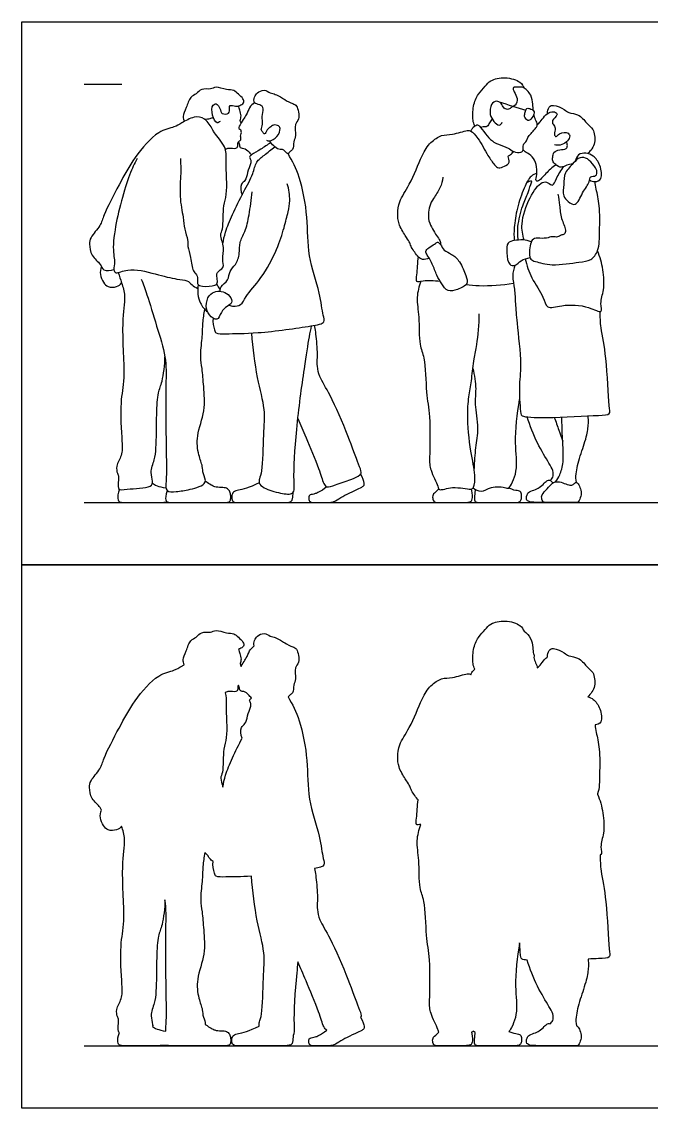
# Model space of a CAD drawing. Header units: millimetres. Extents: x 1 to 7, y 0.3 to 34.9.
# Drawn here: x 1.011 to 3.571, y 30.448 to 34.867 of the extents above; entities that cross this region are included whole.
import ezdxf

# ---------------------------------------------------------------- set-up
doc = ezdxf.new("R2010")
doc.units = ezdxf.units.MM
for name, color, linetype, true_color in [('AG-DIAGRAM', 7, 'Continuous', 0xfecc66), ('AG-GUIDE', 7, 'Continuous', 0xcccccc), ('AG-OUTLINE', 7, 'Continuous', 0x8000ff), ('AG-PEOPLE', 7, 'Continuous', 0x66ccff), ('X-VPRT', 6, 'Continuous', 0xff00ff)]:
    doc.layers.add(name, color=color, linetype=linetype, true_color=true_color)

msp = doc.modelspace()

# ---------------------------------------------------------------- linework, layer by layer
at = {"layer": 'AG-DIAGRAM'}
for points in [[(1.2653, 32.9116), (6.7517, 32.9116)], [(1.2653, 30.7018), (6.7517, 30.7018)]]:
    msp.add_lwpolyline(points, dxfattribs=at)
at = {"layer": 'AG-GUIDE'}
msp.add_lwpolyline([(1.2653, 34.6134), (1.4177, 34.6134)], dxfattribs=at)
at = {"layer": 'AG-OUTLINE'}
for points, knots in [([(3.3425, 32.0073), (3.3515, 32.0077), (3.3752, 32.0168), (3.3654, 32.0753), (3.3405, 32.1109), (3.3211, 32.1196), (3.313, 32.1213), (3.3257, 32.1332), (3.3474, 32.1623), (3.3381, 32.2236), (3.31, 32.2395), (3.2826, 32.2822), (3.2334, 32.2858), (3.219, 32.3011), (3.1747, 32.322), (3.1538, 32.3128), (3.1484, 32.2929), (3.1494, 32.2839), (3.145, 32.2809), (3.1338, 32.2705), (3.1213, 32.2497), (3.1121, 32.2426), (3.1077, 32.2391), (3.1074, 32.2446), (3.1005, 32.2587), (3.0957, 32.2736), (3.094, 32.2817), (3.0955, 32.2856), (3.0963, 32.2899), (3.0931, 32.2944), (3.0918, 32.2957), (3.0908, 32.3042), (3.0893, 32.3261), (3.0862, 32.358), (3.0637, 32.3822), (3.0539, 32.3879), (3.0498, 32.3965), (3.0405, 32.4162), (2.977, 32.4355), (2.9174, 32.422), (2.8957, 32.3946), (2.8653, 32.3633), (2.8453, 32.3159), (2.844, 32.257), (2.8502, 32.241), (2.8532, 32.2333), (2.8496, 32.2305), (2.8414, 32.2219), (2.8396, 32.216), (2.8385, 32.2117), (2.8382, 32.2119), (2.8333, 32.2149), (2.8224, 32.217), (2.7613, 32.1963), (2.7184, 32.1997), (2.67, 32.1666), (2.6365, 32.1121), (2.592, 31.9951), (2.5443, 31.9303), (2.5392, 31.8773), (2.5418, 31.8354), (2.5697, 31.788), (2.589, 31.7629), (2.5924, 31.7435), (2.6123, 31.7146), (2.6225, 31.703), (2.6237, 31.7019), (2.6194, 31.6776), (2.6188, 31.6326), (2.6115, 31.5983), (2.6262, 31.601), (2.6347, 31.6024), (2.6268, 31.5812), (2.6137, 31.5344), (2.6296, 31.4574), (2.6247, 31.3418), (2.6537, 31.2926), (2.6539, 31.1434), (2.6738, 31.0582), (2.67, 30.8849), (2.6692, 30.8367), (2.7029, 30.7762), (2.7058, 30.7598), (2.7073, 30.7573), (2.6985, 30.7464), (2.6826, 30.7373), (2.6811, 30.7201), (2.6874, 30.7018), (2.7083, 30.7018), (2.7773, 30.7018), (2.8256, 30.7018), (2.8373, 30.7059), (2.8432, 30.7116), (2.8452, 30.7342), (2.8402, 30.757), (2.8434, 30.7577), (2.8456, 30.7592), (2.8472, 30.7617), (2.8499, 30.7596), (2.8527, 30.7575), (2.8557, 30.7556), (2.8517, 30.7281), (2.8517, 30.7088), (2.8582, 30.7018), (2.8861, 30.7018), (2.952, 30.7018), (3.0115, 30.7018), (3.0328, 30.7018), (3.0417, 30.7109), (3.045, 30.7251), (3.0424, 30.7462), (3.0289, 30.751), (3.0095, 30.7521), (2.9919, 30.7607), (3.0008, 30.7666), (3.0339, 30.839), (3.0113, 30.945), (3.0267, 31.0628), (3.036, 31.1212), (3.0371, 31.097), (3.0399, 31.0627), (3.0427, 31.0541), (3.0569, 31.0512), (3.0667, 31.0501), (3.0781, 31.014), (3.104, 30.9469), (3.1539, 30.8638), (3.1727, 30.8345), (3.1739, 30.8037), (3.1643, 30.7953), (3.1597, 30.7919), (3.1573, 30.7928), (3.1499, 30.7931), (3.1423, 30.7862), (3.1202, 30.765), (3.102, 30.7553), (3.0732, 30.7454), (3.0652, 30.7335), (3.0627, 30.7204), (3.0644, 30.7118), (3.0748, 30.7018), (3.1323, 30.7018), (3.1466, 30.7018), (3.1503, 30.7018), (3.1694, 30.7018), (3.2406, 30.7018), (3.2659, 30.7018), (3.2739, 30.7018), (3.2868, 30.7276), (3.2866, 30.7515), (3.2761, 30.7763), (3.2697, 30.7829), (3.2669, 30.7837), (3.2666, 30.7837), (3.2653, 30.7954), (3.2628, 30.8201), (3.2818, 30.8934), (3.3087, 30.9665), (3.3171, 31.0225), (3.3153, 31.0443), (3.314, 31.0545), (3.3297, 31.0554), (3.3717, 31.0575), (3.4076, 31.0577), (3.3957, 31.1029), (3.3928, 31.2912), (3.3645, 31.4083), (3.3639, 31.4564), (3.3634, 31.4784), (3.3647, 31.4785), (3.372, 31.4808), (3.361, 31.5165), (3.3823, 31.5672), (3.3771, 31.6504), (3.3628, 31.7011), (3.3526, 31.7257), (3.3528, 31.7263), (3.3606, 31.7484), (3.3607, 31.8087), (3.3636, 31.9062), (3.3474, 31.9749), (3.3443, 31.997), (3.3425, 32.0073)], [0.274933, 0.274933, 0.274933, 0.274933, 0.570228, 0.981925, 1.37139, 1.620344, 1.620344, 1.620344, 2.031393, 2.451634, 2.767703, 3.162438, 3.541142, 3.808248, 4.193725, 4.444887, 4.742068, 4.742068, 4.742068, 4.911212, 5.21492, 5.448191, 5.448191, 5.448191, 5.709413, 5.966316, 5.966316, 5.966316, 6.146716, 6.226275, 6.226275, 6.226275, 6.473855, 6.823494, 7.155798, 7.155798, 7.155798, 7.46023, 7.911833, 8.348946, 8.677087, 9.045991, 9.459422, 9.888789, 10.171827, 10.171827, 10.171827, 10.321243, 10.528141, 10.528141, 10.528141, 10.540739, 10.761178, 11.207279, 11.589537, 11.99989, 12.459461, 13.098672, 13.611952, 14.010765, 14.378638, 14.799523, 15.112658, 15.36303, 15.750822, 15.799418, 15.799418, 15.799418, 16.289141, 16.578466, 16.800117, 16.800117, 16.800117, 17.269603, 17.782677, 18.379739, 18.816389, 19.485412, 20.060126, 20.789227, 21.207371, 21.683885, 21.831096, 21.831096, 21.831096, 21.929814, 22.028533, 22.127252, 22.22597, 22.324689, 22.423407, 22.522126, 22.620844, 22.719563, 22.719563, 22.719563, 22.852785, 22.852785, 22.852785, 22.950323, 22.950323, 22.950323, 23.04861, 23.146897, 23.245184, 23.343471, 23.441758, 23.540046, 23.638333, 23.73662, 23.834907, 23.933194, 24.031482, 24.031482, 24.031482, 24.519183, 25.132164, 25.890778, 25.890778, 25.890778, 26.244041, 26.432861, 26.62868, 26.62868, 26.62868, 27.236041, 27.789661, 28.123613, 28.418896, 28.6532, 28.6532, 28.6532, 28.685772, 28.76431, 28.842848, 28.921386, 28.999924, 29.078462, 29.157, 29.235538, 29.314076, 29.392614, 29.392614, 29.392614, 29.422665, 29.515504, 29.608342, 29.701181, 29.79402, 29.886858, 29.979697, 30.072536, 30.082092, 30.082092, 30.082092, 30.420565, 30.911374, 31.426976, 31.848239, 32.165953, 32.165953, 32.165953, 32.363503, 32.743043, 33.066176, 33.854544, 34.496278, 34.958997, 34.958997, 34.958997, 35.016163, 35.336051, 35.766251, 36.280624, 36.790457, 36.790457, 36.790457, 36.803284, 37.312828, 37.88773, 38.358625, 38.679002, 38.679002, 38.679002, 38.679002]), ([(2.2515, 30.7659), (2.2237, 30.7443), (2.2027, 30.7365), (2.1819, 30.7336), (2.1782, 30.7262), (2.1787, 30.7089), (2.1878, 30.7017), (2.2034, 30.7017), (2.23, 30.7017), (2.2834, 30.7017), (2.306, 30.7219), (2.3446, 30.7411), (2.3871, 30.7605), (2.4022, 30.7692), (2.4053, 30.7755), (2.4005, 30.8007), (2.3895, 30.8183), (2.3908, 30.8203), (2.393, 30.8284), (2.3776, 30.8633), (2.338, 30.9766), (2.2703, 31.1348), (2.2222, 31.2106), (2.2109, 31.2571), (2.2159, 31.3132), (2.2074, 31.3946), (2.2035, 31.4133), (2.2015, 31.4226), (2.2219, 31.4263), (2.2476, 31.4335), (2.2343, 31.4683), (2.2243, 31.5605), (2.1717, 31.707), (2.1769, 31.86), (2.1458, 32.0258), (2.1123, 32.0905), (2.0941, 32.1213), (2.0965, 32.1225), (2.1019, 32.1312), (2.1166, 32.135), (2.1157, 32.1715), (2.1288, 32.1922), (2.1174, 32.2426), (2.1441, 32.2582), (2.1324, 32.3194), (2.1141, 32.3234), (2.0795, 32.3404), (2.0646, 32.3518), (2.0422, 32.3633), (2.0217, 32.3669), (1.9973, 32.3846), (1.9674, 32.3693), (1.9577, 32.3534), (1.9541, 32.3342), (1.9571, 32.3288), (1.9499, 32.3227), (1.9363, 32.3095), (1.925, 32.2782), (1.9146, 32.2643), (1.906, 32.2506), (1.903, 32.2454), (1.9014, 32.2489), (1.8979, 32.2565), (1.9064, 32.2753), (1.8968, 32.2972), (1.8943, 32.3093), (1.8926, 32.3153), (1.8943, 32.3158), (1.9015, 32.3183), (1.9164, 32.3257), (1.9127, 32.3459), (1.8919, 32.3632), (1.874, 32.381), (1.8433, 32.3793), (1.8006, 32.3968), (1.7806, 32.38), (1.741, 32.3887), (1.7228, 32.3619), (1.6944, 32.3533), (1.6812, 32.3076), (1.6644, 32.2734), (1.6697, 32.2584), (1.6722, 32.2519), (1.6686, 32.25), (1.6529, 32.241), (1.6306, 32.2267), (1.5589, 32.2144), (1.4661, 32.1032), (1.41, 32.0009), (1.3433, 31.8738), (1.3342, 31.8294), (1.2897, 31.7816), (1.2853, 31.753), (1.2923, 31.7043), (1.3263, 31.6792), (1.3339, 31.6641), (1.3356, 31.661), (1.3318, 31.651), (1.3276, 31.6291), (1.3418, 31.5968), (1.3609, 31.5765), (1.3988, 31.577), (1.4119, 31.5886), (1.4174, 31.5949), (1.4225, 31.5787), (1.4366, 31.5371), (1.4128, 31.4293), (1.4351, 31.2055), (1.4085, 31.1154), (1.4189, 30.9524), (1.4213, 30.8956), (1.3931, 30.8521), (1.3993, 30.8197), (1.4083, 30.8075), (1.3993, 30.7652), (1.4071, 30.757), (1.4084, 30.7562), (1.4017, 30.7384), (1.4012, 30.7148), (1.4068, 30.7018), (1.4405, 30.7018), (1.4918, 30.7018), (1.5628, 30.7018), (1.6049, 30.7037), (1.6059, 30.7034), (1.6129, 30.7018), (1.6325, 30.7018), (1.7227, 30.7018), (1.8318, 30.7018), (1.8561, 30.7018), (1.8619, 30.7148), (1.8611, 30.7338), (1.8566, 30.7497), (1.8462, 30.7618), (1.8234, 30.7631), (1.7954, 30.7639), (1.7786, 30.7742), (1.7578, 30.7891), (1.7587, 30.7985), (1.7462, 30.8211), (1.7482, 30.8498), (1.7281, 30.8974), (1.7192, 30.976), (1.7601, 31.0741), (1.7508, 31.1713), (1.7462, 31.2464), (1.7354, 31.2949), (1.7462, 31.3704), (1.747, 31.4305), (1.7525, 31.4692), (1.7555, 31.488), (1.7592, 31.484), (1.7631, 31.4803), (1.7672, 31.477), (1.7692, 31.4729), (1.7751, 31.4636), (1.7845, 31.4547), (1.7899, 31.4513), (1.7868, 31.4359), (1.7936, 31.4049), (1.8007, 31.3875), (1.8455, 31.389), (1.9029, 31.3889), (1.9451, 31.3913), (1.9506, 31.3306), (1.9637, 31.2126), (2.0028, 31.0801), (1.992, 30.9824), (1.9916, 30.8335), (1.9779, 30.801), (1.9753, 30.7879), (1.9771, 30.7824), (1.936, 30.761), (1.8805, 30.7502), (1.8684, 30.7436), (1.8634, 30.7219), (1.869, 30.7018), (1.892, 30.7018), (1.952, 30.7018), (2.0597, 30.7018), (2.103, 30.7018), (2.1158, 30.7098), (2.1147, 30.7432), (2.1211, 30.7515), (2.115, 30.8054), (2.1228, 30.9345), (2.1326, 31.0289), (2.1342, 31.0438), (2.1456, 31.0179), (2.1669, 30.9674), (2.2189, 30.844), (2.2366, 30.7821), (2.2459, 30.7675), (2.2515, 30.7659)], [0.002965, 0.002965, 0.002965, 0.002965, 0.09256, 0.185119, 0.277679, 0.370239, 0.462798, 0.555358, 0.647918, 0.740477, 0.833037, 0.925597, 1.018156, 1.110716, 1.203276, 1.289643, 1.289643, 1.289643, 1.409091, 1.74375, 2.379097, 3.147487, 3.682766, 4.059629, 4.496127, 5.00957, 5.315427, 5.315427, 5.315427, 5.66534, 5.960876, 6.509094, 7.225281, 7.943996, 8.678578, 9.271957, 9.271957, 9.271957, 9.432403, 9.647906, 9.969845, 10.26358, 10.646314, 10.942552, 11.358348, 11.600263, 11.948509, 12.205941, 12.484511, 12.74863, 13.048669, 13.357748, 13.616101, 13.875785, 13.875785, 13.875785, 14.180977, 14.503047, 14.775133, 14.943411, 14.943411, 14.943411, 15.135206, 15.384053, 15.658817, 15.907288, 15.907288, 15.907288, 15.983768, 16.227698, 16.459077, 16.757097, 17.036297, 17.350794, 17.725942, 18.002376, 18.343221, 18.64954, 18.945837, 19.332887, 19.685132, 19.945681, 19.945681, 19.945681, 20.040643, 20.383383, 20.85039, 21.524049, 22.174672, 22.844139, 23.237745, 23.67943, 23.986019, 24.373134, 24.774538, 24.887562, 24.887562, 24.887562, 25.211662, 25.544919, 25.83926, 26.173373, 26.459517, 26.459517, 26.459517, 26.883656, 27.488908, 28.337693, 28.921575, 29.636035, 30.072311, 30.466923, 30.774643, 31.003931, 31.391457, 31.453366, 31.453366, 31.453366, 31.620644, 31.787923, 31.955201, 32.12248, 32.289758, 32.289758, 32.289758, 32.311593, 32.429725, 32.547856, 32.665988, 32.78412, 32.902251, 33.020383, 33.138515, 33.256646, 33.374778, 33.49291, 33.611041, 33.611041, 33.611041, 33.897032, 34.212345, 34.613148, 35.117458, 35.704455, 36.27273, 36.762784, 37.16512, 37.65899, 38.108827, 38.542208, 38.542208, 38.542208, 38.675433, 38.675433, 38.675433, 38.800373, 38.970334, 38.970334, 38.970334, 39.362874, 39.586676, 39.944936, 40.488126, 40.488126, 40.488126, 41.262623, 41.921212, 42.505417, 43.195656, 43.527666, 43.760564, 43.760564, 43.760564, 43.921761, 44.082957, 44.244153, 44.405349, 44.566545, 44.727741, 44.888938, 45.050134, 45.21133, 45.21133, 45.21133, 45.579597, 46.407311, 46.563468, 46.563468, 46.563468, 47.091384, 47.757986, 48.21631, 48.460589, 48.460589, 48.460589, 48.460589]), ([(1.9462, 32.1162), (1.9412, 32.1129), (1.9339, 32.1074), (1.9457, 32.0935), (1.941, 32.0781), (1.929, 32.0441), (1.9227, 32.01), (1.8992, 31.9997), (1.9017, 31.9666), (1.9079, 31.9538), (1.894, 31.9273), (1.8669, 31.872), (1.8391, 31.8039), (1.8318, 31.7705), (1.8288, 31.7544), (1.8257, 31.7679), (1.8165, 31.7938), (1.8324, 31.813), (1.8287, 31.915), (1.8494, 31.9516), (1.8404, 32.0843), (1.8435, 32.1235), (1.8392, 32.1382), (1.8439, 32.1406), (1.8533, 32.1466), (1.8824, 32.1386), (1.8916, 32.1519), (1.8891, 32.1641), (1.8927, 32.1686), (1.8933, 32.1692), (1.8942, 32.1662), (1.8969, 32.161), (1.8963, 32.1419), (1.922, 32.145), (1.939, 32.1226), (1.944, 32.1185), (1.9462, 32.1162)], [0.776514, 0.776514, 0.776514, 0.776514, 0.981902, 1.194834, 1.416661, 1.765388, 2.095418, 2.35962, 2.733526, 2.733526, 2.733526, 3.240914, 3.741391, 4.143753, 4.143753, 4.143753, 4.445214, 4.735606, 5.290104, 5.690659, 6.349303, 6.710811, 6.710811, 6.710811, 6.940277, 7.238563, 7.442089, 7.664177, 7.701328, 7.701328, 7.701328, 7.875687, 8.092376, 8.353431, 8.647466, 8.826519, 8.826519, 8.826519, 8.826519]), ([(1.5431, 30.7806), (1.5438, 30.7833), (1.5441, 30.7964), (1.5316, 30.8239), (1.5523, 30.8774), (1.5589, 30.9249), (1.5594, 31.0606), (1.5638, 31.1477), (1.5851, 31.1943), (1.5934, 31.2617), (1.5936, 31.2951), (1.5994, 31.2584), (1.5965, 31.1763), (1.5976, 30.9396), (1.6012, 30.8085), (1.5965, 30.7684), (1.5975, 30.761), (1.5649, 30.7661), (1.5522, 30.7735), (1.5431, 30.7806)], [6.349688, 6.349688, 6.349688, 6.349688, 6.449229, 6.814003, 7.237399, 7.640601, 8.308921, 8.844386, 9.248821, 9.822567, 9.822567, 9.822567, 10.44462, 11.334595, 12.027234, 12.251849, 12.251849, 12.251849, 12.446246, 12.446246, 12.446246, 12.446246])]:
    msp.add_open_spline(points, degree=3, knots=knots, dxfattribs=at)
at = {"layer": 'AG-PEOPLE'}
for points, knots in [([(2.8532, 34.4431), (2.8502, 34.4508), (2.844, 34.4668), (2.8453, 34.5257), (2.8653, 34.5731), (2.8957, 34.6044), (2.9174, 34.6318), (2.977, 34.6453), (3.0405, 34.626), (3.0498, 34.6063), (3.0539, 34.5977)], [0, 0, 0, 0, 0.283038, 0.712404, 1.125836, 1.49474, 1.822881, 2.259993, 2.711597, 3.016029, 3.016029, 3.016029, 3.016029]), ([(1.8179, 34.4618), (1.8143, 34.4593), (1.803, 34.4499), (1.7835, 34.4872), (1.7834, 34.5312), (1.8105, 34.5366), (1.8217, 34.502), (1.824, 34.492), (1.8593, 34.4895), (1.855, 34.5159), (1.8569, 34.5309), (1.8821, 34.5221), (1.8972, 34.526), (1.9164, 34.5355), (1.9127, 34.5557), (1.8919, 34.573), (1.874, 34.5908), (1.8433, 34.5891), (1.8006, 34.6066), (1.7806, 34.5898), (1.741, 34.5985), (1.7228, 34.5717), (1.6944, 34.5631), (1.6812, 34.5174), (1.6644, 34.4832), (1.6697, 34.4682), (1.6722, 34.4617)], [0, 0, 0, 0, 0.208315, 0.548519, 0.916453, 1.150456, 1.474956, 1.657639, 1.947152, 2.211364, 2.40069, 2.667261, 2.904916, 3.148846, 3.380225, 3.678245, 3.957445, 4.271942, 4.64709, 4.923525, 5.264369, 5.570689, 5.866985, 6.254035, 6.60628, 6.866829, 6.866829, 6.866829, 6.866829]), ([(2.0067, 34.3853), (2.0104, 34.3838), (2.019, 34.3794), (2.0532, 34.397), (2.0654, 34.4335), (2.0565, 34.4452), (2.0342, 34.4504), (2.0207, 34.4364), (2.0087, 34.4305), (1.9999, 34.404), (1.9914, 34.4198), (1.9813, 34.4282), (1.9953, 34.4512), (1.9844, 34.4811), (1.9989, 34.5141), (1.9805, 34.5325), (1.952, 34.5325), (1.9575, 34.5629), (1.9674, 34.5791), (1.9973, 34.5944), (2.0217, 34.5767), (2.0422, 34.5731), (2.0646, 34.5616), (2.0795, 34.5502), (2.1141, 34.5332), (2.1324, 34.5292), (2.1441, 34.468), (2.1174, 34.4524), (2.1288, 34.402), (2.1157, 34.3813), (2.1166, 34.3448), (2.1011, 34.3408), (2.0918, 34.3238), (2.0785, 34.3512), (2.055, 34.3448), (2.0356, 34.3627), (2.0234, 34.3752), (2.0184, 34.3826)], [0, 0, 0, 0, 0.19835, 0.539654, 0.880614, 1.079763, 1.337107, 1.578035, 1.797474, 2.052558, 2.241659, 2.438457, 2.708569, 3.02961, 3.355831, 3.621129, 3.892572, 4.169607, 4.42796, 4.737039, 5.037078, 5.301197, 5.579767, 5.837199, 6.185445, 6.42736, 6.843156, 7.139394, 7.522128, 7.815863, 8.137802, 8.353305, 8.552382, 8.814032, 9.076612, 9.359971, 9.657191, 9.657191, 9.657191, 9.657191]), ([(3.0918, 34.5055), (3.0908, 34.514), (3.0893, 34.5359), (3.0861, 34.5693), (3.0514, 34.6046), (3.0304, 34.6002), (3.005, 34.6035), (3.0144, 34.5793), (3.0294, 34.5572), (3.0215, 34.5251), (3.0015, 34.5205), (2.9926, 34.5079), (2.9697, 34.5142), (2.9634, 34.5368), (2.9408, 34.5477), (2.9173, 34.5331), (2.9128, 34.4887), (2.9292, 34.4631), (2.953, 34.4404), (2.9625, 34.4537), (2.9654, 34.4584)], [5.187416, 5.187416, 5.187416, 5.187416, 5.434997, 5.784635, 6.161443, 6.426068, 6.668459, 6.909072, 7.214148, 7.516086, 7.76012, 7.96901, 8.216742, 8.48602, 8.747941, 9.02131, 9.384901, 9.708408, 9.998692, 10.230801, 10.230801, 10.230801, 10.230801]), ([(1.903, 34.4552), (1.9014, 34.4587), (1.8979, 34.4663), (1.9064, 34.4851), (1.8968, 34.507), (1.8943, 34.5191), (1.8926, 34.5251)], [0, 0, 0, 0, 0.1917948, 0.4406416, 0.7154057, 0.9638768, 0.9638768, 0.9638768, 0.9638768]), ([(1.9571, 34.5386), (1.9499, 34.5325), (1.9363, 34.5193), (1.925, 34.488), (1.9125, 34.4713), (1.8956, 34.4434), (1.8917, 34.4322), (1.8995, 34.4288), (1.9026, 34.4283)], [0, 0, 0, 0, 0.305192, 0.627262, 0.899348, 1.225417, 1.401378, 1.579126, 1.579126, 1.579126, 1.579126]), ([(3.1494, 34.4937), (3.1484, 34.5027), (3.1538, 34.5226), (3.1747, 34.5318), (3.219, 34.5109), (3.2334, 34.4956), (3.2826, 34.492), (3.31, 34.4493), (3.3381, 34.4334), (3.3474, 34.3721), (3.3257, 34.343), (3.313, 34.3311)], [0, 0, 0, 0, 0.297181, 0.548343, 0.93382, 1.200926, 1.57963, 1.974364, 2.290433, 2.710675, 3.121723, 3.121723, 3.121723, 3.121723]), ([(1.6565, 34.3113), (1.6573, 34.2908), (1.6597, 34.2494), (1.6504, 34.1574), (1.6686, 34.0733), (1.672, 34.0256), (1.6878, 33.9804), (1.6849, 33.9529), (1.7007, 33.9095), (1.7039, 33.8521), (1.7247, 33.8407), (1.728, 33.8148), (1.7235, 33.7979), (1.7476, 33.7886), (1.7972, 33.7922), (1.8081, 33.8039), (1.806, 33.8253), (1.8013, 33.8507), (1.8383, 33.8655), (1.8238, 33.9032), (1.8381, 33.9481), (1.815, 34.0017), (1.8324, 34.0228), (1.8287, 34.1248), (1.8494, 34.1614), (1.8399, 34.3018), (1.8459, 34.3555), (1.7936, 34.4153), (1.788, 34.4285), (1.7576, 34.4794), (1.7117, 34.4836), (1.6611, 34.456), (1.6306, 34.4365), (1.5589, 34.4242), (1.4661, 34.313), (1.41, 34.2107), (1.3433, 34.0836), (1.3342, 34.0392), (1.2897, 33.9914), (1.2853, 33.9628), (1.2923, 33.9141), (1.3332, 33.8838), (1.3403, 33.8522), (1.3734, 33.8541), (1.3858, 33.8592)], [0, 0, 0, 0, 0.44871, 1.000731, 1.531277, 1.931277, 2.315345, 2.611032, 3.003186, 3.427792, 3.687433, 3.968423, 4.186083, 4.453251, 4.857053, 5.065362, 5.323719, 5.59661, 5.911249, 6.239374, 6.637458, 7.048935, 7.339327, 7.893825, 8.29438, 8.953024, 9.397253, 9.873965, 10.111642, 10.527187, 10.901093, 11.327298, 11.670038, 12.137046, 12.810704, 13.461327, 14.130794, 14.5244, 14.966086, 15.272674, 15.659789, 16.061193, 16.359053, 16.721466, 16.721466, 16.721466, 16.721466]), ([(1.7543, 34.4716), (1.7619, 34.4712), (1.7774, 34.473), (1.786, 34.4765), (1.7902, 34.4784)], [0, 0, 0, 0, 0.2749475, 0.487794, 0.487794, 0.487794, 0.487794]), ([(2.8385, 34.4215), (2.8396, 34.4258), (2.8421, 34.4338), (2.8619, 34.4519), (2.8747, 34.4423), (2.8968, 34.4107), (2.924, 34.3807), (2.9484, 34.368), (2.9912, 34.3559), (3.0092, 34.3371), (3.0417, 34.3339), (3.0535, 34.3461), (3.0468, 34.368), (3.0661, 34.3818), (3.0671, 34.3968), (3.0835, 34.4133), (3.0939, 34.4254), (3.1051, 34.438), (3.1099, 34.4493), (3.1005, 34.4685), (3.0957, 34.4834), (3.094, 34.4915)], [0, 0, 0, 0, 0.206898, 0.479821, 0.679258, 1.035125, 1.398432, 1.699318, 2.071184, 2.365941, 2.673339, 2.882573, 3.134969, 3.393068, 3.607884, 3.876026, 4.110459, 4.340021, 4.528643, 4.789866, 5.046768, 5.046768, 5.046768, 5.046768]), ([(3.061, 34.5078), (3.0595, 34.503), (3.0564, 34.491), (3.0548, 34.4785), (3.0689, 34.4623), (3.0838, 34.4706), (3.0947, 34.4909), (3.0967, 34.5023), (3.083, 34.5133), (3.0643, 34.5173), (3.062, 34.5112), (3.061, 34.5078)], [0, 0, 0, 0, 0.235583, 0.438572, 0.675698, 0.888701, 1.16229, 1.342689, 1.573509, 1.806892, 1.970779, 1.970779, 1.970779, 1.970779]), ([(3.1077, 34.4489), (3.1121, 34.4524), (3.1213, 34.4595), (3.1361, 34.4842), (3.1585, 34.5017), (3.183, 34.5015), (3.1933, 34.4865), (3.1654, 34.4666), (3.1708, 34.4496), (3.1857, 34.4352), (3.1729, 34.4103), (3.1861, 34.395), (3.1962, 34.4172), (3.2365, 34.419), (3.2425, 34.3968), (3.2271, 34.3765), (3.2014, 34.3634), (3.1852, 34.3645), (3.1776, 34.3662)], [0, 0, 0, 0, 0.23327, 0.536978, 0.83981, 1.106949, 1.302455, 1.608491, 1.828393, 2.072133, 2.357102, 2.552458, 2.794712, 3.128974, 3.361709, 3.639943, 3.942337, 4.21726, 4.21726, 4.21726, 4.21726]), ([(2.9246, 34.4713), (2.9208, 34.4666), (2.9128, 34.458), (2.9054, 34.4381), (2.8873, 34.44), (2.8806, 34.4382), (2.8771, 34.4376)], [0, 0, 0, 0, 0.2434735, 0.4893556, 0.713682, 0.8996148, 0.8996148, 0.8996148, 0.8996148]), ([(1.8392, 34.348), (1.8439, 34.3504), (1.8533, 34.3564), (1.8824, 34.3484), (1.8916, 34.3617), (1.8881, 34.3787), (1.9063, 34.3859), (1.8994, 34.4026), (1.9058, 34.4128), (1.9041, 34.4234), (1.9026, 34.4283)], [0, 0, 0, 0, 0.229466, 0.527751, 0.731278, 0.953366, 1.174071, 1.391133, 1.585155, 1.808703, 1.808703, 1.808703, 1.808703]), ([(2.6678, 33.9059), (2.6598, 33.9015), (2.6392, 33.897), (2.6192, 33.9143), (2.5924, 33.9533), (2.589, 33.9727), (2.5697, 33.9978), (2.5418, 34.0452), (2.5392, 34.0871), (2.5443, 34.1401), (2.592, 34.2049), (2.6365, 34.3219), (2.67, 34.3764), (2.7184, 34.4095), (2.7613, 34.4061), (2.8224, 34.4268), (2.8389, 34.4237), (2.8708, 34.3929), (2.9048, 34.3236), (2.9318, 34.2871), (2.9501, 34.2685), (2.9734, 34.2802), (3.0013, 34.2922), (2.9842, 34.3208), (3.0007, 34.3263), (3.0079, 34.3353), (3.0121, 34.3395)], [0, 0, 0, 0, 0.296999, 0.585028, 0.972819, 1.223191, 1.536327, 1.957211, 2.325084, 2.723897, 3.237177, 3.876389, 4.33596, 4.746313, 5.128571, 5.574672, 5.795111, 6.158354, 6.669327, 7.057555, 7.319343, 7.599231, 7.884352, 8.159983, 8.36189, 8.602655, 8.602655, 8.602655, 8.602655]), ([(1.8288, 33.9642), (1.8318, 33.9803), (1.8391, 34.0137), (1.8683, 34.0852), (1.9122, 34.1739), (1.9533, 34.2458), (1.9615, 34.2985), (1.999, 34.3247), (2.0259, 34.3479), (2.0407, 34.3582)], [0, 0, 0, 0, 0.402362, 0.90284, 1.481933, 2.00439, 2.40571, 2.779904, 3.201288, 3.201288, 3.201288, 3.201288]), ([(1.8933, 34.379), (1.8942, 34.376), (1.8969, 34.3708), (1.8963, 34.3517), (1.922, 34.3548), (1.939, 34.3324), (1.944, 34.3283), (1.9462, 34.326)], [0, 0, 0, 0, 0.174359, 0.391049, 0.652103, 0.946138, 1.125191, 1.125191, 1.125191, 1.125191]), ([(2.0234, 34.376), (2.0103, 34.3666), (1.9852, 34.3492), (1.9477, 34.3276), (1.9339, 34.3172), (1.9457, 34.3033), (1.941, 34.2879), (1.929, 34.2539), (1.9227, 34.2198), (1.8992, 34.2095), (1.9017, 34.1764), (1.9079, 34.1636)], [0, 0, 0, 0, 0.39832, 0.776514, 0.981902, 1.194834, 1.416661, 1.765388, 2.095418, 2.35962, 2.733526, 2.733526, 2.733526, 2.733526]), ([(3.184, 34.285), (3.176, 34.2799), (3.1604, 34.2703), (3.1268, 34.2308), (3.1107, 34.2173), (3.0992, 34.22), (3.1083, 34.2487), (3.105, 34.2865), (3.0908, 34.3207), (3.0618, 34.3346), (3.0543, 34.343), (3.0505, 34.3468)], [0, 0, 0, 0, 0.303644, 0.71455, 0.968909, 1.113817, 1.400807, 1.762651, 2.103116, 2.415818, 2.644972, 2.644972, 2.644972, 2.644972]), ([(3.2507, 34.2878), (3.2431, 34.2873), (3.2276, 34.2866), (3.2054, 34.2701), (3.1819, 34.2853), (3.1684, 34.3005), (3.1704, 34.317), (3.1726, 34.3378), (3.1982, 34.3482), (3.2269, 34.3474), (3.2314, 34.3644), (3.2287, 34.3742), (3.2261, 34.3784)], [0, 0, 0, 0, 0.272558, 0.55429, 0.838716, 1.08947, 1.314424, 1.560647, 1.850076, 2.142841, 2.353513, 2.572729, 2.572729, 2.572729, 2.572729]), ([(1.4809, 34.3113), (1.4693, 34.2889), (1.445, 34.2462), (1.3841, 34.0255), (1.382, 33.9241), (1.3918, 33.8926), (1.3822, 33.8598), (1.395, 33.8391), (1.4474, 33.8693), (1.5544, 33.8418), (1.6386, 33.8186), (1.6838, 33.8183), (1.7029, 33.7962), (1.717, 33.7872), (1.7273, 33.7821)], [0, 0, 0, 0, 0.498022, 1.364278, 1.939582, 2.253699, 2.577525, 2.802936, 3.20434, 3.812429, 4.357772, 4.724519, 5.018762, 5.304414, 5.304414, 5.304414, 5.304414]), ([(1.7899, 33.6611), (1.7868, 33.6457), (1.7936, 33.6147), (1.8007, 33.5973), (1.8499, 33.5989), (1.9736, 33.5985), (2.1761, 33.627), (2.2485, 33.641), (2.2343, 33.6781), (2.2243, 33.7703), (2.1717, 33.9168), (2.1769, 34.0698), (2.1458, 34.2356), (2.1123, 34.3003), (2.0941, 34.3311)], [0, 0, 0, 0, 0.392539, 0.616342, 0.974602, 1.629178, 2.471438, 2.901211, 3.196747, 3.744965, 4.461152, 5.179867, 5.914449, 6.507828, 6.507828, 6.507828, 6.507828]), ([(3.3495, 34.2616), (3.3511, 34.2542), (3.3493, 34.2359), (3.3204, 34.2418), (3.3217, 34.2115), (3.2899, 34.175), (3.2676, 34.1126), (3.2318, 34.136), (3.2096, 34.1579), (3.2165, 34.2062), (3.2161, 34.255), (3.2544, 34.2903), (3.2791, 34.3194), (3.3144, 34.3125), (3.3375, 34.2829), (3.3478, 34.2697), (3.3495, 34.2616)], [0, 0, 0, 0, 0.259558, 0.512988, 0.779102, 1.190566, 1.612395, 1.925072, 2.237064, 2.622485, 3.01734, 3.420121, 3.759975, 4.07337, 4.419064, 4.700211, 4.700211, 4.700211, 4.700211]), ([(3.3202, 34.2237), (3.3267, 34.2195), (3.3422, 34.2139), (3.3752, 34.2266), (3.3654, 34.2851), (3.3387, 34.3232), (3.3068, 34.3347), (3.2725, 34.3307), (3.2639, 34.3095), (3.2623, 34.2998)], [0, 0, 0, 0, 0.274933, 0.570228, 0.981925, 1.37139, 1.6938, 2.008467, 2.317794, 2.317794, 2.317794, 2.317794]), ([(3.0546, 33.9792), (3.0484, 34.0006), (3.0382, 34.0467), (3.0721, 34.1504), (3.122, 34.2195), (3.151, 34.2152), (3.1728, 34.194), (3.1848, 34.2348), (3.2057, 34.2624), (3.2161, 34.2785)], [0, 0, 0, 0, 0.466093, 1.065999, 1.571165, 1.848308, 2.107286, 2.424283, 2.856762, 2.856762, 2.856762, 2.856762]), ([(1.854, 33.7142), (1.86, 33.7119), (1.8725, 33.7087), (1.9061, 33.7126), (1.9224, 33.7549), (1.9901, 33.8252), (2.0502, 33.9391), (2.0777, 34.0265), (2.0949, 34.0943), (2.1039, 34.1397), (2.098, 34.1865), (2.0912, 34.2084)], [0, 0, 0, 0, 0.251996, 0.558802, 0.921605, 1.487346, 2.144044, 2.697556, 3.166065, 3.555511, 4.030411, 4.030411, 4.030411, 4.030411]), ([(2.7238, 34.2345), (2.7217, 34.2198), (2.7151, 34.1906), (2.6856, 34.1496), (2.6683, 34.1187), (2.6637, 34.0831), (2.6663, 34.0469), (2.7007, 33.9924), (2.7139, 33.9756), (2.7146, 33.9651), (2.7144, 33.9606)], [0, 0, 0, 0, 0.380478, 0.782462, 1.121144, 1.451328, 1.799241, 2.252985, 2.51491, 2.725091, 2.725091, 2.725091, 2.725091]), ([(3.1061, 34.2507), (3.0977, 34.2479), (3.0785, 34.2412), (3.0519, 34.1885), (3.0246, 34.1104), (3.0124, 34.0311), (3.0128, 33.9949), (3.0138, 33.9773)], [0, 0, 0, 0, 0.292671, 0.715753, 1.245555, 1.754356, 2.168808, 2.168808, 2.168808, 2.168808]), ([(3.0306, 33.9795), (3.0284, 33.9976), (3.0254, 34.0338), (3.0464, 34.1207), (3.0697, 34.1688), (3.083, 34.2112), (3.0871, 34.222), (3.0698, 34.2162), (3.0643, 34.2117)], [0, 0, 0, 0, 0.421817, 0.952607, 1.387851, 1.759904, 1.892041, 2.154576, 2.154576, 2.154576, 2.154576]), ([(3.1916, 34.1654), (3.194, 34.1507), (3.1999, 34.1212), (3.2016, 34.0675), (3.2271, 34.0229), (3.2187, 34.0008), (3.2043, 34.0009), (3.1911, 33.9882), (3.1679, 33.996), (3.1453, 33.9844), (3.1093, 33.9874), (3.0813, 33.9852), (3.074, 33.926), (3.0789, 33.8996), (3.1029, 33.8907), (3.1704, 33.8717), (3.2754, 33.8904), (3.3271, 33.8944), (3.3606, 33.9377), (3.3607, 34.0185), (3.3636, 34.116), (3.3474, 34.1847), (3.3443, 34.2068), (3.3425, 34.2171)], [0, 0, 0, 0, 0.380711, 0.801843, 1.203529, 1.444087, 1.643658, 1.873775, 2.138432, 2.42248, 2.763472, 3.035259, 3.454874, 3.740762, 4.001308, 4.476372, 5.070995, 5.471392, 5.857378, 6.366922, 6.941824, 7.412719, 7.733096, 7.733096, 7.733096, 7.733096]), ([(1.8169, 33.7713), (1.8179, 33.7772), (1.8186, 33.7909), (1.8546, 33.8153), (1.8532, 33.854), (1.884, 33.8786), (1.8994, 33.9251), (1.8944, 33.9713), (1.9232, 34.0146), (1.9364, 34.083), (1.946, 34.1442), (1.9481, 34.1758)], [0, 0, 0, 0, 0.243826, 0.601739, 0.940495, 1.286784, 1.680798, 2.06404, 2.463514, 2.940376, 3.498619, 3.498619, 3.498619, 3.498619]), ([(2.7144, 33.9606), (2.711, 33.9656), (2.7036, 33.9732), (2.6937, 33.9653), (2.6489, 33.9388), (2.6586, 33.9203), (2.6835, 33.8816), (2.6974, 33.8364), (2.7188, 33.8019), (2.7423, 33.7666), (2.7831, 33.7771), (2.8303, 33.7992), (2.8168, 33.8366), (2.7948, 33.8923), (2.762, 33.9229), (2.7271, 33.9352), (2.7191, 33.9537), (2.7144, 33.9606)], [0, 0, 0, 0, 0.216847, 0.407366, 0.800352, 1.023541, 1.408492, 1.805913, 2.172663, 2.516847, 2.871492, 3.254069, 3.577343, 4.022293, 4.402723, 4.738271, 5.031357, 5.031357, 5.031357, 5.031357]), ([(3.0833, 33.9718), (3.0724, 33.976), (3.0492, 33.9819), (3.0149, 33.978), (2.9822, 33.9711), (2.9833, 33.9267), (2.9889, 33.8764), (3.0205, 33.8727), (3.0407, 33.8991), (3.0658, 33.9057), (3.0784, 33.9079)], [0, 0, 0, 0, 0.337746, 0.676111, 0.972641, 1.334387, 1.726758, 1.994762, 2.311418, 2.663297, 2.663297, 2.663297, 2.663297]), ([(2.6237, 33.9117), (2.6194, 33.8874), (2.6188, 33.8424), (2.611, 33.8055), (2.645, 33.8166), (2.6865, 33.8148), (2.7125, 33.8123)], [0, 0, 0, 0, 0.489723, 0.779048, 1.075985, 1.489236, 1.489236, 1.489236, 1.489236]), ([(3.0587, 33.9031), (3.0654, 33.8765), (3.0799, 33.8241), (3.1346, 33.7531), (3.1433, 33.6954), (3.2123, 33.7184), (3.3102, 33.7145), (3.3768, 33.6749), (3.361, 33.7263), (3.3823, 33.777), (3.3771, 33.8602), (3.3628, 33.9109), (3.3526, 33.9355)], [0, 0, 0, 0, 0.517007, 1.058222, 1.43432, 1.866206, 2.460407, 2.87356, 3.193448, 3.623648, 4.138021, 4.647854, 4.647854, 4.647854, 4.647854]), ([(1.3356, 33.8708), (1.3318, 33.8608), (1.3276, 33.8389), (1.3418, 33.8066), (1.3609, 33.7863), (1.3988, 33.7868), (1.4119, 33.7984), (1.4174, 33.8047)], [0, 0, 0, 0, 0.3241, 0.657357, 0.951698, 1.28581, 1.571954, 1.571954, 1.571954, 1.571954]), ([(3.0162, 33.8763), (3.0117, 33.8623), (3.0046, 33.8326), (3.0164, 33.7794), (3.0186, 33.718), (3.0247, 33.6412), (3.0453, 33.4688), (3.0313, 33.3875), (3.0391, 33.2752), (3.0441, 33.2596), (3.1539, 33.254), (3.3465, 33.2671), (3.4076, 33.2675), (3.3957, 33.3127), (3.3928, 33.501), (3.3645, 33.6181), (3.3639, 33.6662), (3.3634, 33.6882)], [0, 0, 0, 0, 0.377963, 0.794426, 1.231512, 1.741722, 2.480289, 3.041211, 3.619261, 3.80808, 4.376103, 5.204542, 5.584082, 5.907215, 6.695583, 7.337317, 7.800036, 7.800036, 7.800036, 7.800036]), ([(1.4031, 33.847), (1.4085, 33.8331), (1.4173, 33.804), (1.4366, 33.7469), (1.4128, 33.6391), (1.4351, 33.4153), (1.4085, 33.3252), (1.4189, 33.1622), (1.4213, 33.1054), (1.3931, 33.0619), (1.3993, 33.0295), (1.4083, 33.0173), (1.3957, 32.9581), (1.4404, 32.9684), (1.5391, 32.969), (1.5466, 33.0007), (1.5316, 33.0337), (1.5523, 33.0872), (1.5589, 33.1347), (1.5594, 33.2704), (1.5638, 33.3575), (1.5851, 33.4041), (1.5934, 33.4715), (1.5936, 33.5049)], [0, 0, 0, 0, 0.382785, 0.806924, 1.412177, 2.260961, 2.844843, 3.559304, 3.995579, 4.390191, 4.697911, 4.927199, 5.314725, 5.648292, 6.172302, 6.449229, 6.814003, 7.237399, 7.640601, 8.308921, 8.844386, 9.248821, 9.822567, 9.822567, 9.822567, 9.822567]), ([(1.4976, 33.8201), (1.5056, 33.7992), (1.5222, 33.7564), (1.5596, 33.6273), (1.6007, 33.5035), (1.5965, 33.3861), (1.5976, 33.1494), (1.6015, 33.0087), (1.5928, 32.9531), (1.6445, 32.9564), (1.6918, 32.9627), (1.7719, 32.986), (1.7461, 33.0294), (1.7482, 33.0596), (1.7281, 33.1072), (1.7192, 33.1858), (1.7601, 33.2839), (1.7508, 33.3811), (1.7462, 33.4562), (1.7354, 33.5047), (1.7462, 33.5802), (1.747, 33.6403), (1.7525, 33.679), (1.7555, 33.6978)], [0, 0, 0, 0, 0.469809, 1.131636, 1.781739, 2.403793, 3.293767, 3.986406, 4.34437, 4.696938, 5.129399, 5.597133, 5.938088, 6.253401, 6.654204, 7.158514, 7.745511, 8.313786, 8.80384, 9.206176, 9.700046, 10.149883, 10.583264, 10.583264, 10.583264, 10.583264]), ([(2.6347, 33.8122), (2.6268, 33.791), (2.6137, 33.7442), (2.6296, 33.6672), (2.6247, 33.5516), (2.6537, 33.5024), (2.6539, 33.3532), (2.6738, 33.268), (2.67, 33.0947), (2.6692, 33.0465), (2.7055, 32.9814), (2.7068, 32.9565), (2.7649, 32.9817), (2.8362, 32.9616), (2.852, 32.9731), (2.8574, 33.0295), (2.8347, 33.1203), (2.8211, 33.2679), (2.8298, 33.3489), (2.8422, 33.4146), (2.849, 33.4982), (2.8641, 33.554), (2.8714, 33.6377), (2.8719, 33.6793)], [0, 0, 0, 0, 0.469486, 0.98256, 1.579621, 2.016272, 2.685294, 3.260009, 3.989109, 4.407254, 4.883768, 5.110398, 5.527841, 6.016421, 6.228674, 6.626615, 7.194354, 7.890227, 8.403301, 8.86784, 9.378813, 9.820766, 10.457113, 10.457113, 10.457113, 10.457113]), ([(1.7294, 33.7973), (1.7269, 33.7848), (1.726, 33.7586), (1.735, 33.7216), (1.7552, 33.6966), (1.7672, 33.6868)], [0, 0, 0, 0, 0.354213, 0.704956, 1.0963, 1.0963, 1.0963, 1.0963]), ([(1.8012, 33.7701), (1.7911, 33.7678), (1.7693, 33.7563), (1.7579, 33.7098), (1.7697, 33.6748), (1.8091, 33.645), (1.8209, 33.6882), (1.8449, 33.7101), (1.8704, 33.7224), (1.8589, 33.755), (1.8306, 33.7712), (1.8108, 33.7723), (1.8012, 33.7701)], [0, 0, 0, 0, 0.324172, 0.703442, 1.057968, 1.396217, 1.725404, 2.062656, 2.33881, 2.638804, 2.962352, 3.269661, 3.269661, 3.269661, 3.269661]), ([(1.8031, 33.7994), (1.805, 33.7973), (1.8086, 33.7931), (1.8152, 33.7824), (1.8177, 33.7767)], [0, 0, 0, 0, 0.165836, 0.4136786, 0.4136786, 0.4136786, 0.4136786]), ([(2.8184, 33.7987), (2.8357, 33.7966), (2.8988, 33.7907), (2.9647, 33.7965), (3.0109, 33.8042)], [2.0297807, 2.0297807, 2.0297807, 2.0297807, 2.2882667, 2.9631953, 2.9631953, 2.9631953, 2.9631953]), ([(1.9451, 33.6011), (1.9506, 33.5404), (1.9637, 33.4224), (2.0028, 33.2899), (1.992, 33.1922), (1.9916, 33.0433), (1.9779, 33.0108), (1.9739, 32.9905), (1.9981, 32.9667), (2.0609, 32.9493), (2.1236, 32.9407), (2.1148, 33.0118), (2.1271, 33.2157), (2.1584, 33.4455), (2.18, 33.5825), (2.1869, 33.6154), (2.19, 33.6304)], [0, 0, 0, 0, 0.774497, 1.433086, 2.01729, 2.70753, 3.03954, 3.272438, 3.58087, 4.059755, 4.458695, 4.863189, 5.690904, 6.594701, 7.250616, 7.638863, 7.638863, 7.638863, 7.638863]), ([(2.1342, 33.2536), (2.1456, 33.2277), (2.1669, 33.1772), (2.2189, 33.0538), (2.2366, 32.9918), (2.2505, 32.9701), (2.2898, 32.9852), (2.3478, 33.0028), (2.3867, 33.0218), (2.3941, 33.0357), (2.3776, 33.0731), (2.338, 33.1864), (2.2703, 33.3446), (2.2222, 33.4204), (2.2109, 33.4669), (2.2159, 33.523), (2.2074, 33.6044), (2.2035, 33.6231), (2.2015, 33.6324)], [0, 0, 0, 0, 0.527916, 1.194518, 1.652842, 1.898305, 2.243402, 2.709802, 3.076972, 3.273217, 3.607876, 4.243224, 5.011613, 5.546893, 5.923755, 6.360253, 6.873696, 7.179554, 7.179554, 7.179554, 7.179554]), ([(2.8457, 33.4571), (2.852, 33.43), (2.861, 33.3733), (2.8508, 33.3113), (2.8719, 33.2136), (2.8543, 33.1358), (2.8521, 33.0782), (2.8506, 33.0498)], [0, 0, 0, 0, 0.520611, 0.975345, 1.533601, 2.045806, 2.571256, 2.571256, 2.571256, 2.571256]), ([(2.8472, 32.9715), (2.8563, 32.9643), (2.881, 32.9493), (2.9175, 32.9801), (2.9797, 32.9747), (2.9947, 32.9631), (3.034, 33.0486), (3.0113, 33.1548), (3.0267, 33.2726), (3.036, 33.331)], [0, 0, 0, 0, 0.334814, 0.715337, 1.153499, 1.348577, 1.839562, 2.452543, 3.211158, 3.211158, 3.211158, 3.211158]), ([(3.1597, 33.0017), (3.1643, 33.0051), (3.1739, 33.0135), (3.1727, 33.0443), (3.1539, 33.0736), (3.104, 33.1567), (3.0781, 33.2238), (3.0667, 33.2599)], [0, 0, 0, 0, 0.234304, 0.529587, 0.863539, 1.417159, 2.02452, 2.02452, 2.02452, 2.02452]), ([(3.1769, 33.2581), (3.1832, 33.2407), (3.1955, 33.2059), (3.2059, 33.1763), (3.211, 33.1615)], [0, 0, 0, 0, 0.4240253, 0.8144104, 0.8144104, 0.8144104, 0.8144104]), ([(3.1821, 32.996), (3.1887, 33.0046), (3.2013, 33.0241), (3.2171, 33.0796), (3.2094, 33.1719), (3.2085, 33.2296), (3.207, 33.2591)], [0, 0, 0, 0, 0.325753, 0.749723, 1.298243, 1.834958, 1.834958, 1.834958, 1.834958]), ([(3.2666, 32.9935), (3.2653, 33.0052), (3.2628, 33.0299), (3.2818, 33.1032), (3.3087, 33.1763), (3.3171, 33.2323), (3.3153, 33.2541), (3.314, 33.2643)], [0, 0, 0, 0, 0.338473, 0.829282, 1.344884, 1.766147, 2.083861, 2.083861, 2.083861, 2.083861]), ([(2.2515, 32.9757), (2.2237, 32.9541), (2.2027, 32.9463), (2.1819, 32.9434), (2.1782, 32.936), (2.1787, 32.9187), (2.1878, 32.9115), (2.2034, 32.9115), (2.23, 32.9115), (2.2834, 32.9115), (2.306, 32.9317), (2.3446, 32.9509), (2.3871, 32.9703), (2.4022, 32.979), (2.4053, 32.9853), (2.4005, 33.0105), (2.3895, 33.0281)], [0.002965, 0.002965, 0.002965, 0.002965, 0.09256, 0.185119, 0.277679, 0.370239, 0.462798, 0.555358, 0.647918, 0.740477, 0.833037, 0.925597, 1.018156, 1.110716, 1.203276, 1.289643, 1.289643, 1.289643, 1.289643])]:
    msp.add_open_spline(points, degree=3, knots=knots, dxfattribs=at)
for points in [[(2.9528, 34.5411), (2.9888, 34.53), (3.0249, 34.5189), (3.061, 34.5078)], [(1.5431, 32.9904), (1.5522, 32.9833), (1.5649, 32.9759), (1.5975, 32.9708)], [(1.6028, 32.9599), (1.5963, 32.9397), (1.5944, 32.9186), (1.6056, 32.9116), (1.6325, 32.9116), (1.7227, 32.9116), (1.8318, 32.9116), (1.8561, 32.9116), (1.8619, 32.9246), (1.8611, 32.9436), (1.8566, 32.9595), (1.8462, 32.9716), (1.8234, 32.9729), (1.7954, 32.9737), (1.7786, 32.984), (1.7578, 32.9989)], [(1.9771, 32.9922), (1.936, 32.9708), (1.8805, 32.96), (1.8684, 32.9534), (1.8634, 32.9317), (1.869, 32.9116), (1.892, 32.9116), (1.952, 32.9116), (2.0597, 32.9116), (2.103, 32.9116), (2.1158, 32.9196), (2.1147, 32.953)], [(2.8557, 32.9654), (2.8517, 32.9379), (2.8517, 32.9186), (2.8582, 32.9116), (2.8861, 32.9116), (2.952, 32.9116), (3.0115, 32.9116), (3.0328, 32.9116), (3.0417, 32.9207), (3.045, 32.9349), (3.0424, 32.956), (3.0289, 32.9608), (3.0095, 32.9619), (2.9919, 32.9705)], [(3.1466, 32.9116), (3.1323, 32.9116), (3.0748, 32.9116), (3.0644, 32.9216), (3.0627, 32.9302), (3.0652, 32.9433), (3.0732, 32.9552), (3.102, 32.9651), (3.1202, 32.9748), (3.1423, 32.996), (3.1517, 33.0046), (3.164, 33.0017), (3.171, 32.9916)], [(3.2354, 32.9832), (3.2285, 32.9849), (3.2113, 32.9933), (3.1847, 32.9982), (3.1692, 32.9922), (3.1571, 32.9769), (3.1262, 32.9458), (3.1245, 32.9307), (3.1302, 32.9116), (3.1487, 32.9116), (3.2406, 32.9116), (3.2659, 32.9116), (3.2739, 32.9116), (3.2868, 32.9374), (3.2866, 32.9613), (3.2761, 32.9861), (3.267, 32.9955), (3.2605, 32.9917), (3.2527, 32.9828), (3.2423, 32.9814), (3.2354, 32.9832)], [(1.4084, 32.966), (1.4017, 32.9482), (1.4012, 32.9246), (1.4068, 32.9116), (1.4405, 32.9116), (1.4918, 32.9116), (1.5628, 32.9116), (1.6049, 32.9135)], [(2.7073, 32.9671), (2.6985, 32.9562), (2.6826, 32.9471), (2.6811, 32.9299), (2.6874, 32.9116), (2.7083, 32.9116), (2.7773, 32.9116), (2.8256, 32.9116), (2.8373, 32.9157), (2.8432, 32.9214), (2.8452, 32.944), (2.8402, 32.9668)]]:
    msp.add_open_spline(points, degree=3, dxfattribs=at)
at = {"layer": 'X-VPRT'}
for points in [[(1.0113, 32.6576), (1.0113, 34.8674), (7.0057, 34.8674), (7.0057, 32.6576)], [(1.0113, 30.4478), (1.0113, 32.6576), (7.0057, 32.6576), (7.0057, 30.4478)]]:
    msp.add_lwpolyline(points, close=True, dxfattribs=at)

doc.saveas('drawing.dxf')
